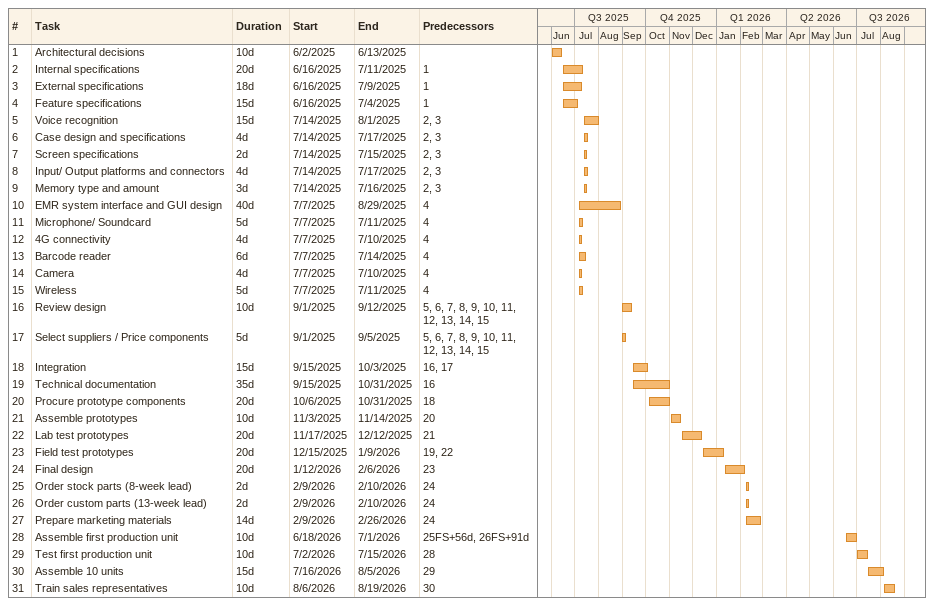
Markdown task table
| ID | Task | Duration | Start | Finish | Predecessors |
|---|---|---|---|---|---|
| 1 | Architectural decisions | 10d | 2025-06-02 | 2025-06-13 |  |
| 2 | Internal specifications | 20d | 2025-06-16 | 2025-07-11 | 1 |
| 3 | External specifications | 18d | 2025-06-16 | 2025-07-09 | 1 |
| 4 | Feature specifications | 15d | 2025-06-16 | 2025-07-04 | 1 |
| 5 | Voice recognition | 15d | 2025-07-14 | 2025-08-01 | 2, 3 |
| 6 | Case design and specifications | 4d | 2025-07-14 | 2025-07-17 | 2, 3 |
| 7 | Screen specifications | 2d | 2025-07-14 | 2025-07-15 | 2, 3 |
| 8 | Input/ Output platforms and connectors | 4d | 2025-07-14 | 2025-07-17 | 2, 3 |
| 9 | Memory type and amount | 3d | 2025-07-14 | 2025-07-16 | 2, 3 |
| 10 | EMR system interface and GUI design | 40d | 2025-07-07 | 2025-08-29 | 4 |
| 11 | Microphone/ Soundcard | 5d | 2025-07-07 | 2025-07-11 | 4 |
| 12 | 4G connectivity | 4d | 2025-07-07 | 2025-07-10 | 4 |
| 13 | Barcode reader | 6d | 2025-07-07 | 2025-07-14 | 4 |
| 14 | Camera | 4d | 2025-07-07 | 2025-07-10 | 4 |
| 15 | Wireless | 5d | 2025-07-07 | 2025-07-11 | 4 |
| 16 | Review design | 10d | 2025-09-01 | 2025-09-12 | 5, 6, 7, 8, 9, 10, 11, 12, 13, 14, 15 |
| 17 | Select suppliers / Price components | 5d | 2025-09-01 | 2025-09-05 | 5, 6, 7, 8, 9, 10, 11, 12, 13, 14, 15 |
| 18 | Integration | 15d | 2025-09-15 | 2025-10-03 | 16, 17 |
| 19 | Technical documentation | 35d | 2025-09-15 | 2025-10-31 | 16 |
| 20 | Procure prototype components | 20d | 2025-10-06 | 2025-10-31 | 18 |
| 21 | Assemble prototypes | 10d | 2025-11-03 | 2025-11-14 | 20 |
| 22 | Lab test prototypes | 20d | 2025-11-17 | 2025-12-12 | 21 |
| 23 | Field test prototypes | 20d | 2025-12-15 | 2026-01-09 | 19, 22 |
| 24 | Final design | 20d | 2026-01-12 | 2026-02-06 | 23 |
| 25 | Order stock parts (8-week lead) | 2d | 2026-02-09 | 2026-02-10 | 24 |
| 26 | Order custom parts (13-week lead) | 2d | 2026-02-09 | 2026-02-10 | 24 |
| 27 | Prepare marketing materials | 14d | 2026-02-09 | 2026-02-26 | 24 |
| 28 | Assemble first production unit | 10d | 2026-06-18 | 2026-07-01 | 25FS+56d, 26FS+91d |
| 29 | Test first production unit | 10d | 2026-07-02 | 2026-07-15 | 28 |
| 30 | Assemble 10 units | 15d | 2026-07-16 | 2026-08-05 | 29 |
| 31 | Train sales representatives | 10d | 2026-08-06 | 2026-08-19 | 30 |
